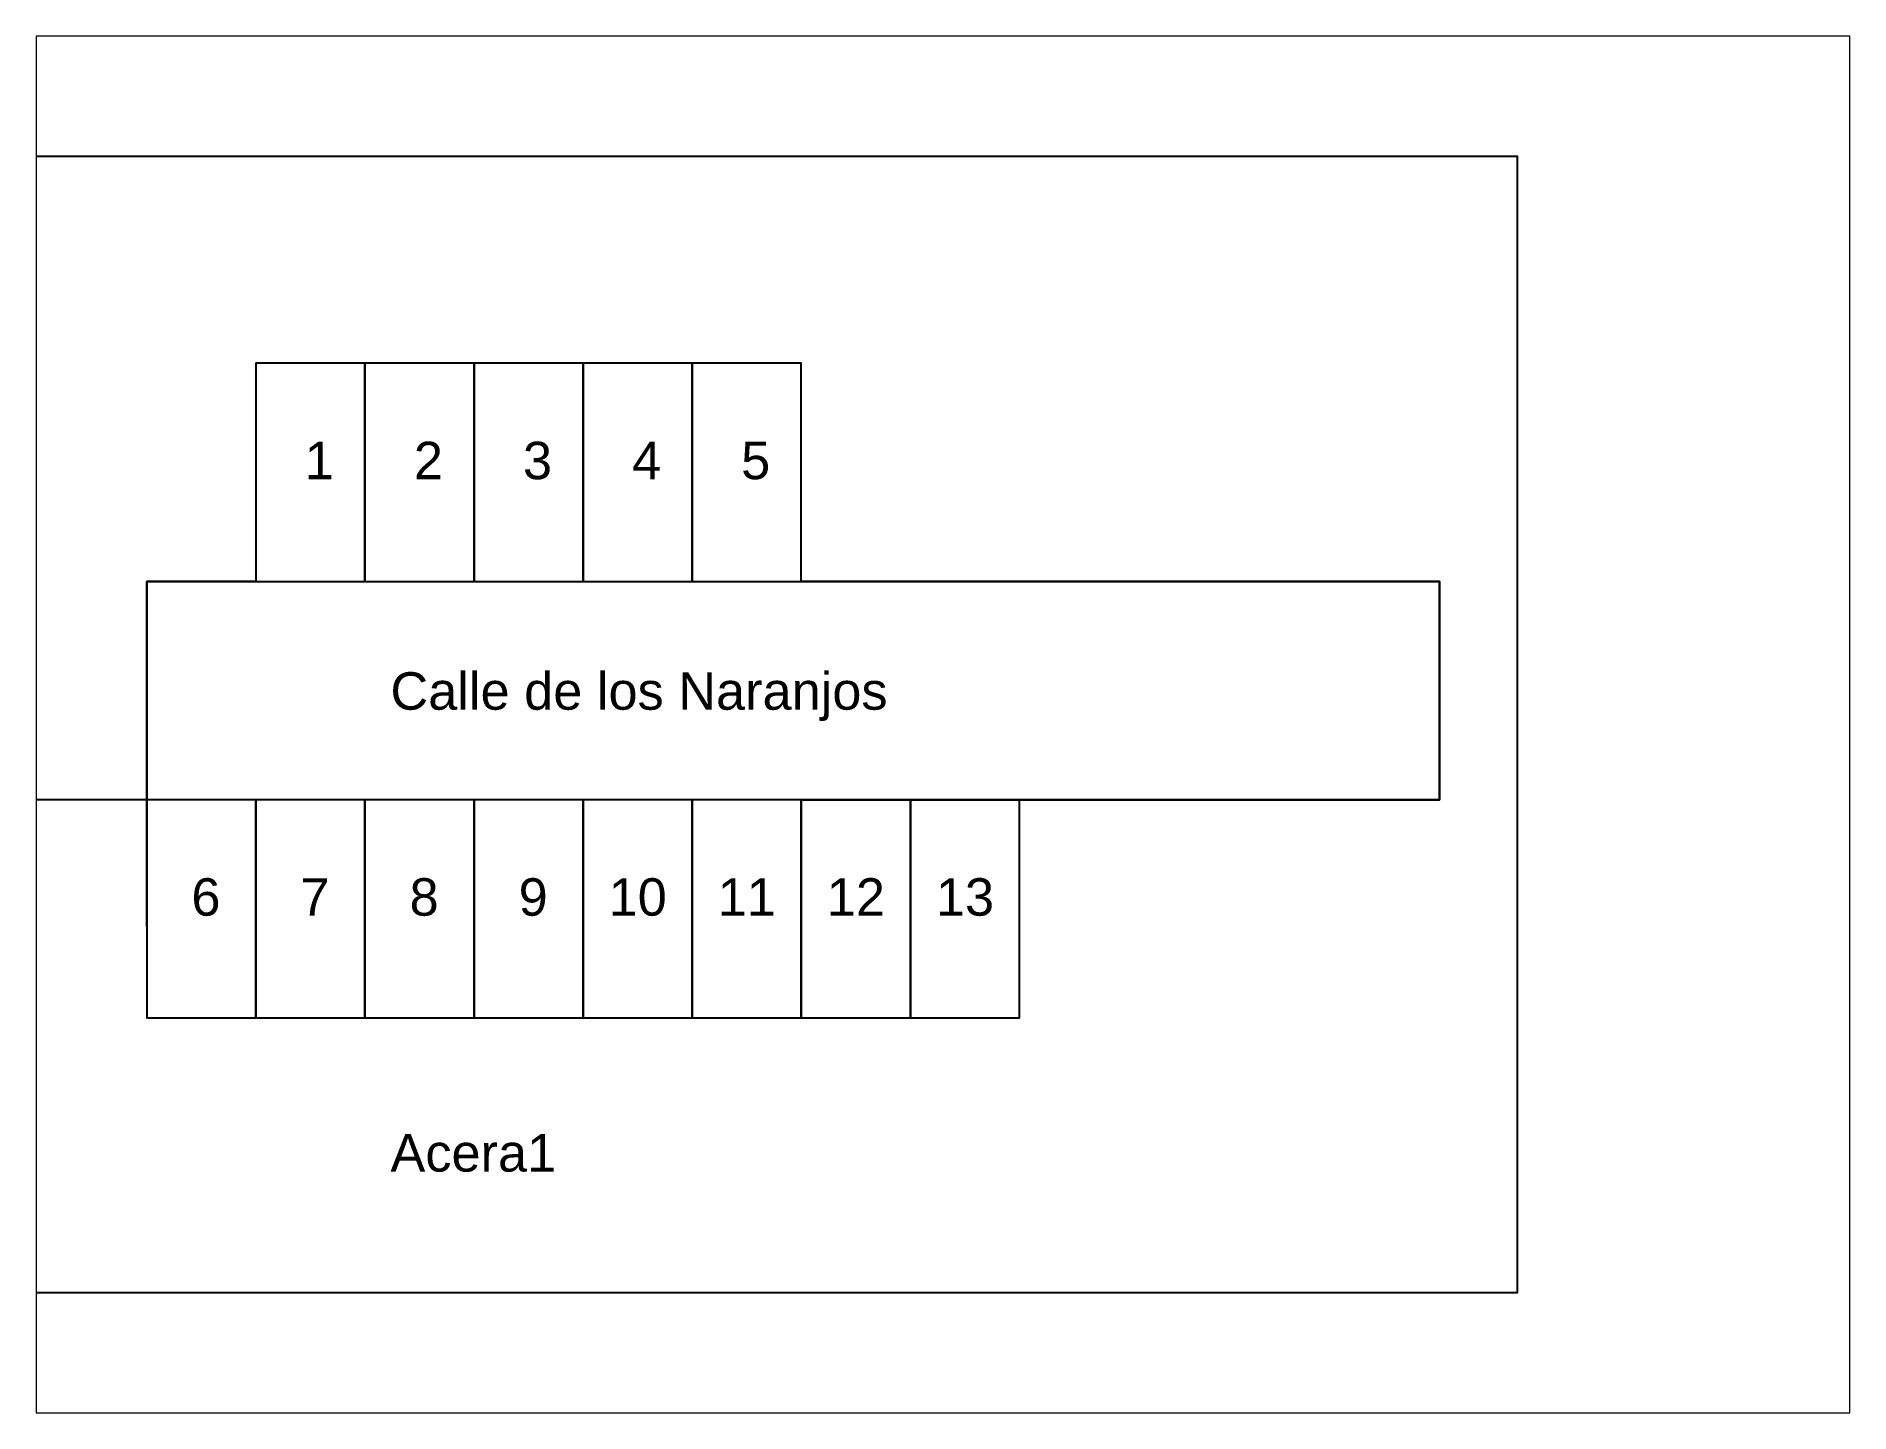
# Paper-space layout 'Presentación1' of a CAD drawing. Header units: millimetres. Extents: x 26 to 231, y 20 to 176.
# The model-space entities are those that its viewports show. They can reach past a viewport. Long polylines and large blocks are cut down to what shows.
import ezdxf

# ---------------------------------------------------------------- set-up
doc = ezdxf.new("R2010")
doc.units = ezdxf.units.MM
for name, color, linetype in [('Aceras', 4, 'Continuous'), ('Calzadas', 9, 'Continuous'), ('Plazas', 3, 'Continuous')]:
    doc.layers.add(name, color=color, linetype=linetype)
doc.styles.get("Standard").update_dxf_attribs({"font": 'arial.ttf'})

msp = doc.modelspace()

# ---------------------------------------------------------------- linework, layer by layer
at = {"layer": 'Aceras'}
msp.add_lwpolyline([(0, 5), (0, 2.088), (0, 5), (0, 0), (15, 0), (15, 5), (29.622, 5), (29.622, 10), (15, 10), (15, 15), (2.5, 15), (2.5, 10), (0, 10), (0, 5), (-9.915, 5.012), (-9.915, 19.744), (31.409, 19.744), (31.409, -6.298), (-9.915, -6.298), (-9.915, 5.012)], close=True, dxfattribs=at)
at = {"layer": 'Calzadas'}
msp.add_lwpolyline([(0, 10), (29.622, 10), (29.622, 5), (0, 5)], close=True, dxfattribs=at)
at = {"layer": 'Plazas'}
for points in [[(2.5, 10), (5, 10), (5, 15), (2.5, 15)], [(5, 10), (7.5, 10), (7.5, 15), (5, 15)], [(7.5, 10), (10, 10), (10, 15), (7.5, 15)], [(10, 10), (12.5, 10), (12.5, 15), (10, 15)], [(12.5, 10), (15, 10), (15, 15), (12.5, 15)], [(0, 0), (2.5, 0), (2.5, 5), (0, 5)], [(2.5, 0), (5, 0), (5, 5), (2.5, 5)], [(5, 0), (7.5, 0), (7.5, 5), (5, 5)], [(7.5, 0), (10, 0), (10, 5), (7.5, 5)], [(10, 0), (12.5, 0), (12.5, 5), (10, 5)], [(12.5, 0), (15, 0), (15, 5), (12.5, 5)], [(15, 0), (17.5, 0), (17.5, 5), (15, 5)], [(17.5, 0), (20, 0), (20, 5), (17.5, 5)]]:
    msp.add_lwpolyline(points, close=True, dxfattribs=at)

# ---------------------------------------------------------------- texts
for s, height, p in [('1', 0.858, (3.621, 12.343)), ('2', 0.858, (6.121, 12.343)), ('3', 0.858, (8.621, 12.343)), ('4', 0.858, (11.121, 12.343)), ('5', 0.858, (13.621, 12.343)), ('Calle de los Naranjos ', 0.85808, (5.584, 7.062)), ('6', 0.858, (1.022, 2.343)), ('7', 0.858, (3.522, 2.343)), ('8', 0.858, (6.022, 2.343)), ('9', 0.858, (8.522, 2.343)), ('10', 0.8581, (10.584, 2.343)), ('11', 0.8581, (13.084, 2.343)), ('12', 0.8581, (15.584, 2.343)), ('13', 0.8581, (18.084, 2.343)), ('Acera1', 0.8581, (5.584, -3.52))]:
    msp.add_text(s, height=height).set_placement(p)

psp = doc.layouts.new('Presentación1')

# ---------------------------------------------------------------- viewports
at = {"layer": '0'}
psp.add_viewport(center=(128.5, 97.5), size=(205.6, 156), view_center_point=(18.247, 6.723), view_height=31.53364, dxfattribs=at)

doc.saveas('drawing.dxf')
